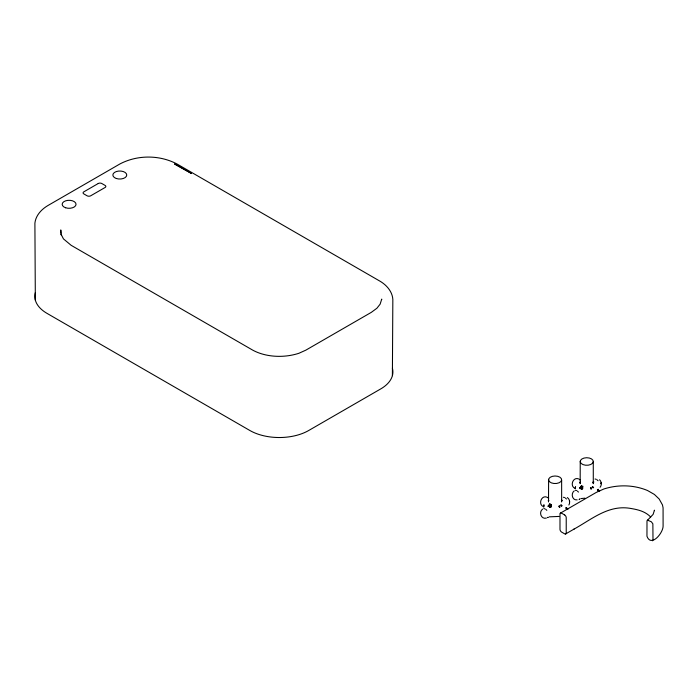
<?xml version="1.0" encoding="UTF-8"?>
<svg xmlns="http://www.w3.org/2000/svg" width="698" height="698" viewBox="0 0 698 698"><rect width="100%" height="100%" fill="white"/><g stroke="black" fill="none" stroke-linecap="round" stroke-linejoin="round"><path stroke-width="1.05" d="M60.778 233.097L60.778 229.921L61.319 235.069L61.058 234.214L63.448 238.873L71.144 245.312L252.711 350.134C265.833 357.297 284.007 358.17 298.953 353.267L305.872 350.134L371.301 312.364L376.894 308.246L380.122 304.18L381.736 299.11L381.666 299.555M392.389 375.69L392.826 301.606C393.436 292.785 387.12 285.299 379.887 281.128L177.056 164.021C159.563 154.773 137.314 154.729 119.812 164.021L47.839 205.578C41.418 209.391 35.755 215.429 34.9 223.151L35.336 300.14M581.373 489.176L582.725 486.201L582.263 488.077L581.129 489.211L581.643 488.932M550.905 505.718L551.088 504.462L549.736 507.437M549.972 503.816L549.518 505.282L548.026 506.626L549.928 503.79L549.623 504.977M581.609 485.555L581.146 487.012L579.654 488.364L581.565 485.52L581.251 486.707M543.576 506.757L543.943 504.759L543.821 507.062M548.523 501.932L548.602 479.439M575.213 488.487L575.571 486.497M654.384 510.631L654.454 510.177L653.119 514.382L646.994 520.795L646.959 536.256C651.173 547.686 663.318 532.801 663.1 525.899L663.074 507.804L662.463 504.907L659.191 499.035L654.384 494.437L647.517 490.511C633.758 484.761 618.018 484.447 603.866 488.984L596.267 492.422L560.293 513.213M581.783 488.783L582.263 488.077M580.291 483.077L580.16 483.67L580.239 461.177M582.725 486.201L582.542 487.457M551.088 504.462L550.015 507.193M548.628 506.172L549.256 505.544M580.265 487.911L580.893 487.283M561.445 500.396C563.199 500.012 560.808 500.326 561.951 500.841L561.506 500.431M568.887 505.003C570.275 502.682 569.76 499.044 567.352 497.569M550.626 506.338L550.146 507.045M600.106 487.265C601.92 485.189 601.58 481.55 599.573 479.727M593.431 482.126C594.67 481.821 591.843 482.152 593.588 482.58L593.256 482.161M652.517 540.802L652.996 539.737L652.866 523.832L651.356 521.799L647.439 520.089M542.616 509.121C538.551 511.931 541.029 519.661 546.403 518.064M574.253 490.86C570.606 493.373 572.124 500.606 577.167 499.89M549.396 505.361L549.029 504.968L549.518 505.282M581.024 487.099L580.666 486.698L581.146 487.012M547.529 517.619L548.253 517.34L547.433 517.532M579.157 499.358L579.89 499.07L579.296 499.279M565.546 533.996L574.088 529.067M573.73 529.276C591.599 519.408 607.993 505.02 629.483 508.24C637.64 509.557 644.952 511.137 650.711 517.026M582.368 487.719L583.013 488.059L582.368 487.867M550.731 505.98L551.376 506.32L550.731 506.137M580.867 498.59L584.915 498.163M549.23 516.852L559.046 516.424M593.082 482.135L593.728 481.96M575.422 490.336L576.574 490.563M543.786 508.598L544.937 508.833M595.054 479.003L596.153 479.264M563.417 497.264L564.516 497.526M578.834 479.003C573.093 476.272 569.437 486.183 575.012 488.347M547.197 497.273C541.456 494.533 537.8 504.445 543.376 506.617M579.794 479.596L580.308 479.823L579.541 479.395M548.166 497.857L548.68 498.084L547.904 497.665M596.938 479.718L598.09 480.756M565.31 497.979L566.462 499.026M599.573 491.06L597.409 489.42L598.142 491.034L598.073 490.389M567.936 509.322L565.781 507.682L566.506 509.296L566.444 508.659M577.359 491.026L578.468 492.09M545.731 509.287L546.831 510.36M575.449 488.792L575.44 487.396M593.23 483.077L593.291 483.67L593.274 461.832A6.544 3.778 0 0 0 583.99 458.08A6.544 3.778 0 0 0 583.005 464.598A6.544 3.778 0 0 0 593.274 461.832M561.654 501.941L561.637 480.102A6.544 3.778 0 0 0 552.362 476.35A6.544 3.778 0 0 0 551.368 482.868A6.544 3.778 0 0 0 561.637 480.102M598.299 489.298L598.299 490.807M566.671 507.559L566.671 509.069M392.389 368.169A41.636 24.037 0 0 1 380.707 388.926L308.734 430.483A41.636 24.037 0 0 1 249.849 430.483L47.019 313.376A41.636 24.037 0 0 1 35.336 292.619M569.524 501.138L569.481 502.01L569.524 501.199M601.161 482.876L601.109 483.74L601.153 482.929M548.741 500.431L548.288 500.841L548.741 500.431M580.378 482.17L579.925 482.58L580.431 482.17M561.951 505.727L561.506 506.076L561.951 505.727M593.588 487.466L593.082 487.771L593.588 487.466M559.421 505.928L558.871 506.32L559.421 505.928M591.058 487.666L590.508 488.059L591.058 487.666M561.218 504.968L560.73 505.169L561.218 504.968M592.855 486.698L592.366 486.907L592.855 486.698M98.217 183.522L83.83 191.837A2.548 1.466 0 0 0 83.83 193.913L87.093 195.798A2.548 1.466 0 0 0 90.688 195.798L105.084 187.492A2.548 1.466 0 0 0 105.084 185.415L101.821 183.522A2.548 1.466 0 0 0 98.217 183.522M591.607 488.626L590.997 488.966L591.607 488.626M559.971 506.888L559.36 507.228L559.971 506.888M174.997 163.96L174.605 164.161L191.357 173.409L174.997 163.96M581.914 488.626L582.525 488.966L581.914 488.626M550.277 506.888L550.888 507.228L550.277 506.888M564.586 514.915L561.62 513.205A2.312 1.335 60 0 0 559.988 514.147L559.988 529.259A2.312 1.335 60 0 0 561.62 532.094L564.586 533.804A2.312 1.335 60 0 0 566.226 532.862L566.226 517.75A2.312 1.335 60 0 0 564.586 514.915M580.431 487.771L579.925 487.466L580.431 487.771M548.794 506.033L548.288 505.727L548.794 506.033M116.339 178.496A6.936 4.005 0 0 0 126.748 175.024A6.936 4.005 0 0 0 116.339 171.551A6.936 4.005 0 0 0 116.339 178.496M65.629 207.768A6.936 4.005 0 0 0 76.038 204.296A6.936 4.005 0 0 0 65.629 200.832A6.936 4.005 0 0 0 65.629 207.768"/></g></svg>
